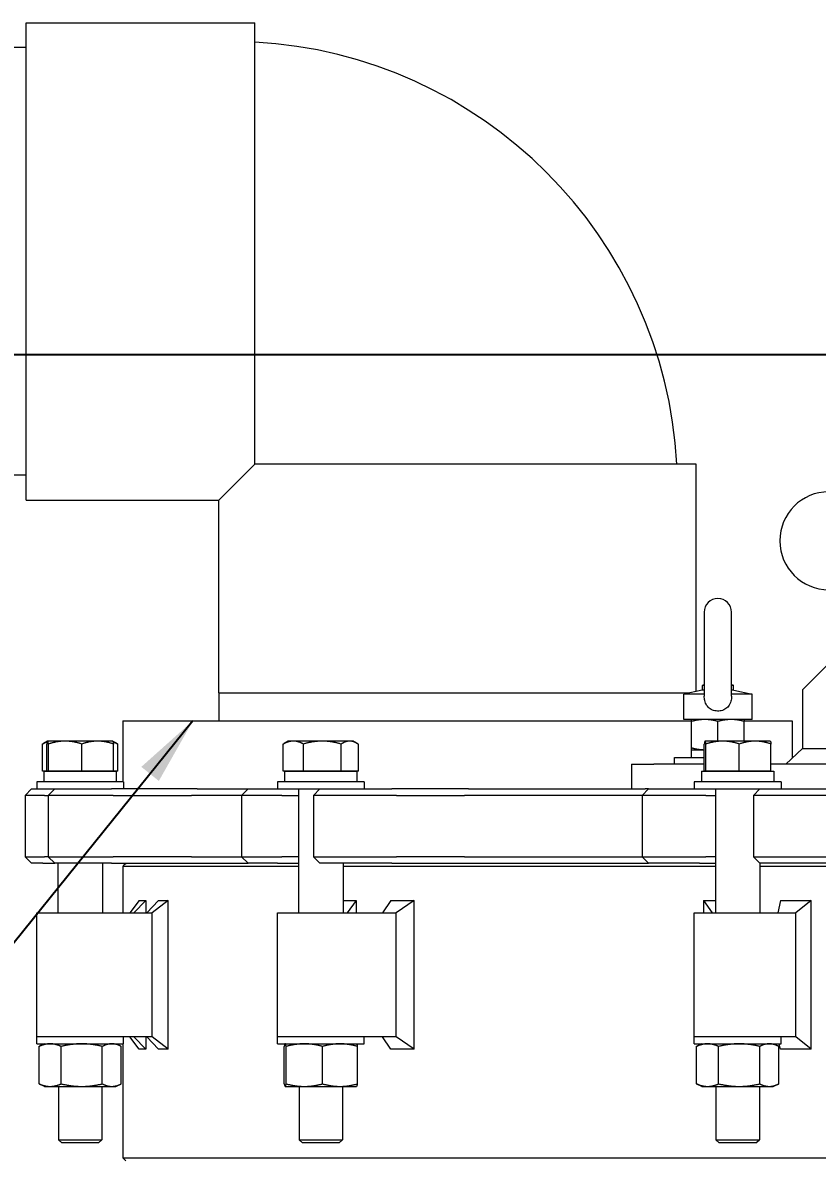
# Model space of a CAD drawing. Header units: inches. Extents: x 17 to 469, y 7 to 301.
# Drawn here: x 341.92 to 357.94, y 129.31 to 152.23 of the extents above; entities that cross this region are included whole.
import ezdxf

# ---------------------------------------------------------------- set-up
doc = ezdxf.new("R2010")
doc.units = ezdxf.units.IN
doc.header["$LTSCALE"] = 14
doc.header["$MEASUREMENT"] = 0
for name, color, linetype, lineweight in [('Dimension (ANSI)', 7, 'Continuous', 25), ('Symbol (ANSI)', 7, 'Continuous', 25), ('Visible (ANSI)', 7, 'Continuous', 50)]:
    doc.layers.add(name, color=color, linetype=linetype, lineweight=lineweight)
doc.styles.add('MEMCOR Medium', font='arial.ttf')
doc.dimstyles.new('Default (ANSI)', dxfattribs={"dimscale": 14, "dimtxt": 0.15, "dimasz": 0.098425, "dimexe": 0.125, "dimexo": 0.0625, "dimgap": 0.031496, "dimtad": 0, "dimtih": 1, "dimtoh": 1, "dimdec": 4, "dimrnd": 1e-08, "dimzin": 3, "dimdsep": 46, "dimlunit": 5, "dimtxsty": 'MEMCOR Medium', "dimcen": 0.09, "dimdle": 0.393701, "dimclrd": 256, "dimclre": 256, "dimclrt": 256, "dimadec": 0, "dimazin": 1, "dimtfac": 0.8, "dimtofl": 0, "dimtmove": 0, "dimatfit": 3, "dimfxl": 1, "dimfrac": 1, "dimtolj": 1, "dimtzin": 4, "dimlwd": -1, "dimlwe": -1, "dimarcsym": 0})
doc.dimstyles.new('Default (ANSI)$7', dxfattribs={"dimscale": 14, "dimtxt": 0.15, "dimasz": 0.098425, "dimexe": 0.125, "dimexo": 0.0625, "dimgap": 0.031496, "dimtad": 0, "dimtih": 1, "dimtoh": 1, "dimdec": 4, "dimrnd": 1e-08, "dimzin": 3, "dimdsep": 46, "dimlunit": 5, "dimtxsty": 'MEMCOR Medium', "dimcen": 0.09, "dimdle": 0.393701, "dimclrd": 256, "dimclre": 256, "dimclrt": 256, "dimadec": 0, "dimazin": 1, "dimtfac": 0.8, "dimtofl": 0, "dimtmove": 0, "dimatfit": 3, "dimfxl": 1, "dimfrac": 1, "dimtolj": 1, "dimtzin": 4, "dimlwd": -1, "dimlwe": -1, "dimarcsym": 0})

# ---------------------------------------------------------------- blocks, each defined once
blk = doc.blocks.new('*D18')
at = {"layer": 'Defpoints', "color": 0, "transparency": 16777216}
for p in [(360.768, 145.532), (302.851, 55.808), (347.261, 55.808)]:
    blk.add_point(p, dxfattribs=at)
at = {"layer": 'Dimension (ANSI)', "transparency": 16777216}
for p, q in [((359.893, 145.532), (301.101, 145.532)), ((302.851, 144.154), (302.851, 107.84)), ((302.851, 57.186), (302.851, 93.5)), ((346.386, 55.808), (301.101, 55.808))]:
    blk.add_line(p, q, dxfattribs=at)
for points in [[(302.622, 144.154), (303.081, 144.154), (302.851, 145.532)], [(302.622, 57.186), (303.081, 57.186), (302.851, 55.808)]]:
    blk.add_solid(points, dxfattribs=at)
at = {"layer": 'Dimension (ANSI)', "transparency": 16777216, "char_height": 2.1, "attachment_point": 5, "style": 'MEMCOR Medium'}
for s, insert in [('\\A1; \\fArial|b0|i0;\\H2.1000;89{\\H0.8x;\\S3#4;} in', (302.851, 102.827)), ('\\A1;[2279.0 mm]{\\P\\fArial|b0|i0;\\H2.1000;SHIPPING HEIGHT\\P\\fArial|b0|i0;\\H2.1000;REF.}', (302.851, 95.657))]:
    blk.add_mtext(s, dxfattribs=dict(at, insert=insert))

msp = doc.modelspace()

# ---------------------------------------------------------------- linework, layer by layer
at = {"layer": 'Visible (ANSI)', "linetype": 'Continuous', "lineweight": 18}
for p, q in [((341.98778, 142.6019), (341.98778, 152.2269)), ((341.98778, 152.2269), (346.59778, 152.2269)), ((346.59778, 143.3244), (346.59778, 152.2269)), ((341.98778, 151.7269), (319.06253, 151.7269)), ((345.87528, 142.6019), (346.59778, 143.3244)), ((355.50028, 143.3244), (346.59778, 143.3244)), ((355.50028, 138.74116), (355.50028, 143.3244)), ((341.98778, 143.1019), (319.06253, 143.1019)), ((341.98778, 142.6019), (345.87528, 142.6019)), ((345.87528, 138.7144), (345.87528, 142.6019)), ((357.64583, 138.7769), (360.1345, 141.2769)), ((355.66219, 140.34125), (355.66219, 138.64754)), ((356.21337, 138.64754), (356.21337, 140.34125)), ((345.87528, 138.7144), (355.37436, 138.7144)), ((345.87528, 138.7144), (345.87528, 138.1519)), ((345.87528, 138.7144), (355.37436, 138.7144)), ((355.61831, 138.76625), (355.2488, 138.68771)), ((355.66219, 138.68771), (355.2488, 138.68771)), ((355.2488, 138.1759), (355.2488, 138.68771)), ((355.66219, 138.76625), (355.61831, 138.76625)), ((355.63778, 138.8769), (355.62528, 138.8644)), ((355.66219, 138.8644), (355.62528, 138.8644)), ((355.62528, 138.76625), (355.62528, 138.8644)), ((355.63778, 138.8769), (355.66219, 138.8769)), ((356.21337, 138.8769), (356.23778, 138.8769)), ((356.25028, 138.8644), (356.21337, 138.8644)), ((356.25724, 138.76625), (356.21337, 138.76625)), ((356.62675, 138.68771), (356.21337, 138.68771)), ((356.23778, 138.8769), (356.25028, 138.8644)), ((356.25028, 138.76625), (356.25028, 138.8644)), ((356.25724, 138.76625), (356.62675, 138.68771)), ((356.62675, 138.1759), (356.62675, 138.68771)), ((357.64583, 138.7769), (357.64583, 137.5894)), ((343.93778, 138.1519), (355.40678, 138.1519)), ((343.93778, 138.1519), (343.93778, 136.91752)), ((356.62675, 138.1759), (355.2488, 138.1759)), ((355.40678, 137.6052), (355.40678, 138.13759)), ((355.93778, 137.74052), (355.93778, 138.13759)), ((356.46878, 138.1519), (357.43778, 138.1519)), ((356.46878, 137.74052), (356.46878, 138.13759)), ((357.43778, 138.1519), (357.43778, 137.39862)), ((342.3219, 137.13652), (342.3219, 137.68193)), ((342.42199, 137.74015), (342.33936, 137.69245)), ((342.40648, 137.13652), (342.40648, 137.68193)), ((342.42263, 137.74052), (342.42199, 137.74015)), ((342.42328, 137.74052), (342.42263, 137.74052)), ((342.77616, 137.74052), (342.42328, 137.74052)), ((342.44009, 137.13652), (342.44009, 137.68193)), ((343.43152, 137.74052), (342.77616, 137.74052)), ((343.11224, 137.13652), (343.11224, 137.68193)), ((343.73463, 137.74052), (343.43152, 137.74052)), ((343.73463, 137.74052), (343.73528, 137.74015)), ((343.73528, 137.74015), (343.81791, 137.69245)), ((343.75079, 137.13652), (343.75079, 137.68193)), ((343.83537, 137.13652), (343.83537, 137.68193)), ((347.17423, 137.13652), (347.17423, 137.68193)), ((347.27496, 137.74052), (347.19169, 137.69245)), ((347.37796, 137.74052), (347.27496, 137.74052)), ((347.96007, 137.74052), (347.37796, 137.74052)), ((347.5817, 137.13652), (347.5817, 137.68193)), ((348.51307, 137.74052), (347.96007, 137.74052)), ((348.33844, 137.13652), (348.33844, 137.68193)), ((348.58696, 137.74052), (348.51307, 137.74052)), ((348.58696, 137.74052), (348.67024, 137.69245)), ((348.6877, 137.13652), (348.6877, 137.68193)), ((355.40128, 137.5669), (355.66329, 137.5669)), ((355.40128, 137.5669), (355.40128, 137.52149)), ((355.66329, 137.13652), (355.66329, 137.68193)), ((355.67945, 137.74052), (355.6788, 137.74015)), ((355.68009, 137.74052), (355.67945, 137.74052)), ((356.03298, 137.74052), (355.68009, 137.74052)), ((355.6969, 137.13652), (355.6969, 137.68193)), ((356.68833, 137.74052), (356.03298, 137.74052)), ((356.36906, 137.13652), (356.36906, 137.68193)), ((356.99145, 137.74052), (356.68833, 137.74052)), ((356.99145, 137.74052), (356.99209, 137.74015)), ((357.00761, 137.13652), (357.00761, 137.68193)), ((357.30503, 137.2769), (357.64583, 137.5894)), ((357.64583, 137.5894), (360.20418, 137.5894)), ((355.06278, 137.4109), (355.66329, 137.4109)), ((355.06278, 137.2769), (355.06278, 137.4109)), ((342.40648, 137.13652), (342.3219, 137.13652)), ((342.34913, 137.13652), (343.80813, 137.13652)), ((342.34913, 137.13652), (342.34913, 136.91752)), ((342.42328, 137.13652), (342.40648, 137.13652)), ((342.42263, 137.13652), (342.42263, 137.13652)), ((342.44009, 137.13652), (342.42328, 137.13652)), ((342.77616, 137.13652), (342.44009, 137.13652)), ((343.11224, 137.13652), (342.77616, 137.13652)), ((343.43152, 137.13652), (343.11224, 137.13652)), ((343.75079, 137.13652), (343.43152, 137.13652)), ((343.73463, 137.13652), (343.73463, 137.13652)), ((343.83537, 137.13652), (343.75079, 137.13652)), ((343.80813, 137.13652), (343.80813, 136.91752)), ((347.37796, 137.13652), (347.17423, 137.13652)), ((347.20146, 137.13652), (348.66046, 137.13652)), ((347.20146, 137.13652), (347.20146, 136.91752)), ((347.27496, 137.13652), (347.27496, 137.13652)), ((347.5817, 137.13652), (347.37796, 137.13652)), ((347.96007, 137.13652), (347.5817, 137.13652)), ((348.33844, 137.13652), (347.96007, 137.13652)), ((348.51307, 137.13652), (348.33844, 137.13652)), ((348.6877, 137.13652), (348.51307, 137.13652)), ((348.58696, 137.13652), (348.58696, 137.13652)), ((348.66046, 137.13652), (348.66046, 136.91752)), ((354.19345, 137.2769), (354.6459, 137.2769)), ((354.19345, 137.2769), (354.19345, 136.7769)), ((355.66329, 137.2769), (354.6459, 137.2769)), ((355.60595, 137.13652), (357.06495, 137.13652)), ((355.60595, 137.13652), (355.60595, 136.91752)), ((355.68009, 137.13652), (355.66329, 137.13652)), ((355.67945, 137.13652), (355.67945, 137.13652)), ((355.6969, 137.13652), (355.68009, 137.13652)), ((356.03298, 137.13652), (355.6969, 137.13652)), ((356.36906, 137.13652), (356.03298, 137.13652)), ((356.68833, 137.13652), (356.36906, 137.13652)), ((357.00761, 137.13652), (356.68833, 137.13652)), ((356.99145, 137.13652), (356.99145, 137.13652)), ((360.12097, 137.2769), (357.00761, 137.2769)), ((357.06495, 137.13652), (357.06495, 136.91752)), ((343.95363, 136.91752), (342.20363, 136.91752)), ((342.20363, 136.91752), (342.20363, 136.7769)), ((343.95363, 136.91752), (343.95363, 136.7769)), ((348.80596, 136.91752), (347.05596, 136.91752)), ((347.05596, 136.91752), (347.05596, 136.7769)), ((348.80596, 136.91752), (348.80596, 136.7769)), ((357.21045, 136.91752), (355.46045, 136.91752)), ((355.46045, 136.91752), (355.46045, 136.7769)), ((357.21045, 136.91752), (357.21045, 136.7769)), ((342.09938, 136.7769), (341.96938, 136.6469)), ((341.99094, 136.6469), (341.96938, 136.6469)), ((341.96938, 136.6469), (341.96938, 135.4069)), ((342.0539, 136.6469), (341.99094, 136.6469)), ((342.36241, 136.6469), (342.0539, 136.6469)), ((342.09938, 136.7769), (342.11814, 136.7769)), ((342.11814, 136.7769), (342.18068, 136.7769)), ((342.18068, 136.7769), (342.20363, 136.7769)), ((342.20363, 136.7769), (342.56594, 136.7769)), ((342.36241, 136.6469), (342.43594, 136.6469)), ((342.56594, 136.7769), (342.43594, 136.6469)), ((342.44714, 136.6469), (342.43594, 136.6469)), ((342.43594, 136.6469), (342.43594, 135.4069)), ((342.53638, 136.6469), (342.44714, 136.6469)), ((343.74583, 136.6469), (342.53638, 136.6469)), ((342.56594, 136.7769), (342.57132, 136.7769)), ((342.57132, 136.7769), (342.65996, 136.7769)), ((342.65996, 136.7769), (343.71219, 136.7769)), ((344.69749, 136.7769), (343.71219, 136.7769)), ((343.74583, 136.6469), (344.73114, 136.6469)), ((345.44005, 136.7769), (344.69749, 136.7769)), ((344.73114, 136.6469), (345.32047, 136.6469)), ((346.33334, 136.6469), (345.32047, 136.6469)), ((345.44005, 136.7769), (346.46334, 136.7769)), ((346.46334, 136.7769), (346.33334, 136.6469)), ((346.58928, 136.6469), (346.33334, 136.6469)), ((346.33334, 136.6469), (346.33334, 135.4069)), ((346.46334, 136.7769), (346.68601, 136.7769)), ((346.78757, 136.6469), (346.58928, 136.6469)), ((346.68601, 136.7769), (346.88299, 136.7769)), ((347.14784, 136.6469), (346.78757, 136.6469)), ((346.88299, 136.7769), (347.05591, 136.7769)), ((347.05596, 136.7769), (347.05591, 136.7769)), ((347.05596, 136.7769), (347.91172, 136.7769)), ((347.14784, 136.6469), (347.48346, 136.6469)), ((347.48346, 136.7769), (347.48346, 134.2769)), ((347.91172, 136.7769), (347.78172, 136.6469)), ((347.86192, 136.6469), (347.78172, 136.6469)), ((347.78172, 136.6469), (347.78172, 135.4069)), ((348.07945, 136.6469), (347.86192, 136.6469)), ((347.91172, 136.7769), (347.95022, 136.7769)), ((347.95022, 136.7769), (348.1663, 136.7769)), ((349.45466, 136.6469), (348.07945, 136.6469)), ((348.1663, 136.7769), (349.36274, 136.7769)), ((350.08404, 136.7769), (349.36274, 136.7769)), ((349.45466, 136.6469), (350.17596, 136.6469)), ((350.90781, 136.7769), (350.08404, 136.7769)), ((350.17596, 136.6469), (350.82975, 136.6469)), ((354.4096, 136.6469), (350.82975, 136.6469)), ((350.90781, 136.7769), (354.47186, 136.7769)), ((354.5396, 136.7769), (354.4096, 136.6469)), ((355.09927, 136.6469), (354.4096, 136.6469)), ((354.4096, 136.6469), (354.4096, 135.4069)), ((354.5396, 136.7769), (354.47186, 136.7769)), ((354.5396, 136.7769), (355.13962, 136.7769)), ((355.37976, 136.6469), (355.09927, 136.6469)), ((355.13962, 136.7769), (355.41824, 136.7769)), ((355.69525, 136.6469), (355.37976, 136.6469)), ((355.41824, 136.7769), (355.56968, 136.7769)), ((355.56975, 136.7769), (355.56968, 136.7769)), ((355.56975, 136.7769), (356.78266, 136.7769)), ((355.69525, 136.6469), (355.88795, 136.6469)), ((355.88795, 136.7769), (355.88795, 134.2769)), ((356.78266, 136.7769), (356.65266, 136.6469)), ((356.84735, 136.6469), (356.65266, 136.6469)), ((356.65266, 136.6469), (356.65266, 135.4069)), ((356.78266, 136.7769), (356.87611, 136.7769)), ((357.13488, 136.6469), (356.84735, 136.6469)), ((356.87611, 136.7769), (357.16173, 136.7769)), ((358.30737, 136.6469), (357.13488, 136.6469)), ((357.16173, 136.7769), (358.1818, 136.7769)), ((341.96938, 135.4069), (341.99094, 135.4069)), ((342.09938, 135.2769), (341.96938, 135.4069)), ((341.99094, 135.4069), (342.0539, 135.4069)), ((342.0539, 135.4069), (342.36241, 135.4069)), ((342.11814, 135.2769), (342.09938, 135.2769)), ((342.18068, 135.2769), (342.11814, 135.2769)), ((342.32877, 135.2769), (342.18068, 135.2769)), ((342.32877, 135.2769), (342.56594, 135.2769)), ((342.43594, 135.4069), (342.36241, 135.4069)), ((342.43594, 135.4069), (342.44714, 135.4069)), ((342.56594, 135.2769), (342.43594, 135.4069)), ((342.44714, 135.4069), (342.53638, 135.4069)), ((342.53638, 135.4069), (343.74583, 135.4069)), ((342.57132, 135.2769), (342.56594, 135.2769)), ((342.65996, 135.2769), (342.57132, 135.2769)), ((342.63113, 135.2769), (342.63113, 134.2769)), ((343.71219, 135.2769), (342.65996, 135.2769)), ((343.52613, 135.2769), (343.52613, 134.2769)), ((343.71219, 135.2769), (344.69749, 135.2769)), ((344.73114, 135.4069), (343.74583, 135.4069)), ((344.69749, 135.2769), (345.27018, 135.2769)), ((345.32047, 135.4069), (344.73114, 135.4069)), ((345.27018, 135.2769), (346.46334, 135.2769)), ((345.32047, 135.4069), (346.33334, 135.4069)), ((346.33334, 135.4069), (346.58928, 135.4069)), ((346.46334, 135.2769), (346.33334, 135.4069)), ((346.68601, 135.2769), (346.46334, 135.2769)), ((346.58928, 135.4069), (346.78757, 135.4069)), ((346.88299, 135.2769), (346.68601, 135.2769)), ((346.78757, 135.4069), (347.14784, 135.4069)), ((347.05591, 135.2769), (346.88299, 135.2769)), ((347.05591, 135.2769), (347.48346, 135.2769)), ((347.48346, 135.4069), (347.14784, 135.4069)), ((347.78172, 135.4069), (347.86192, 135.4069)), ((347.91172, 135.2769), (347.78172, 135.4069)), ((347.86192, 135.4069), (348.07945, 135.4069)), ((347.95022, 135.2769), (347.91172, 135.2769)), ((348.1663, 135.2769), (347.95022, 135.2769)), ((348.07945, 135.4069), (349.45466, 135.4069)), ((349.36274, 135.2769), (348.1663, 135.2769)), ((348.37846, 135.2769), (348.37846, 134.2769)), ((349.36274, 135.2769), (350.08404, 135.2769)), ((350.17596, 135.4069), (349.45466, 135.4069)), ((350.08404, 135.2769), (350.64494, 135.2769)), ((350.82975, 135.4069), (350.17596, 135.4069)), ((350.64494, 135.2769), (354.5396, 135.2769)), ((350.82975, 135.4069), (354.4096, 135.4069)), ((354.4096, 135.4069), (355.09927, 135.4069)), ((354.5396, 135.2769), (354.4096, 135.4069)), ((355.13962, 135.2769), (354.5396, 135.2769)), ((355.09927, 135.4069), (355.37976, 135.4069)), ((355.41824, 135.2769), (355.13962, 135.2769)), ((355.37976, 135.4069), (355.69525, 135.4069)), ((355.56968, 135.2769), (355.41824, 135.2769)), ((355.56968, 135.2769), (355.88795, 135.2769)), ((355.88795, 135.4069), (355.69525, 135.4069)), ((356.65266, 135.4069), (356.84735, 135.4069)), ((356.78266, 135.2769), (356.65266, 135.4069)), ((356.87611, 135.2769), (356.78266, 135.2769)), ((356.78295, 135.2769), (356.78295, 134.2769)), ((356.84735, 135.4069), (357.13488, 135.4069)), ((357.16173, 135.2769), (356.87611, 135.2769)), ((357.13488, 135.4069), (358.30737, 135.4069)), ((358.1818, 135.2769), (357.16173, 135.2769)), ((347.48346, 135.2144), (343.93757, 135.2144)), ((343.93757, 135.2144), (343.93757, 134.2769)), ((355.88795, 135.2144), (348.37846, 135.2144)), ((365.59261, 135.2144), (356.78295, 135.2144)), ((344.2697, 134.52663), (344.07874, 134.2769)), ((344.40459, 134.52663), (344.16156, 134.2769)), ((344.2697, 134.52663), (344.40459, 134.52663)), ((344.40459, 134.52663), (344.40459, 134.2769)), ((344.65972, 134.52663), (344.42038, 134.2769)), ((344.85191, 134.52663), (344.53167, 134.2769)), ((344.65972, 134.52663), (344.85191, 134.52663)), ((344.85191, 131.52716), (344.85191, 134.52663)), ((348.37846, 134.52663), (348.64651, 134.52663)), ((348.64651, 134.52663), (348.4649, 134.2769)), ((348.64651, 134.52663), (348.64651, 134.2769)), ((349.34352, 134.52663), (349.17201, 134.2769)), ((349.34352, 134.52663), (349.8113, 134.52663)), ((349.8113, 134.52663), (349.4476, 134.2769)), ((349.8113, 131.52716), (349.8113, 134.52663)), ((355.64619, 134.52663), (355.64619, 134.2769)), ((355.64619, 134.52663), (355.88795, 134.52663)), ((355.64619, 134.52663), (355.81892, 134.2769)), ((357.20099, 134.52663), (357.14325, 134.2769)), ((357.20099, 134.52663), (357.819, 134.52663)), ((357.819, 134.52663), (357.50929, 134.2769)), ((357.819, 131.52716), (357.819, 134.52663)), ((342.20363, 134.2769), (343.3051, 134.2769)), ((342.20363, 131.7769), (342.20363, 134.2769)), ((343.3051, 134.2769), (344.53167, 134.2769)), ((344.53167, 131.7769), (344.53167, 134.2769)), ((347.05596, 134.2769), (348.54968, 134.2769)), ((347.05596, 131.7769), (347.05596, 134.2769)), ((348.54968, 134.2769), (349.4476, 134.2769)), ((349.4476, 131.7769), (349.4476, 134.2769)), ((355.46045, 134.2769), (357.18063, 134.2769)), ((355.46045, 131.7769), (355.46045, 134.2769)), ((357.18063, 134.2769), (357.50929, 134.2769)), ((357.50929, 131.7769), (357.50929, 134.2769)), ((343.3051, 131.7769), (342.20363, 131.7769)), ((343.3051, 131.7769), (342.20363, 131.7769)), ((342.20363, 131.63627), (342.20363, 131.7769)), ((342.20363, 131.63627), (343.95363, 131.63627)), ((342.24922, 130.82914), (342.24922, 131.5844)), ((342.35963, 131.63627), (342.26836, 131.59371)), ((342.69583, 130.82914), (342.69583, 131.5844)), ((344.53167, 131.7769), (343.3051, 131.7769)), ((343.52524, 130.82914), (343.52524, 131.5844)), ((343.79763, 131.63627), (343.88891, 131.59371)), ((343.90805, 130.82914), (343.90805, 131.5844)), ((343.93757, 131.63627), (343.93757, 129.3394)), ((343.95363, 131.63627), (343.95363, 131.7769)), ((344.2697, 131.52716), (344.07874, 131.7769)), ((344.40459, 131.52716), (344.16156, 131.7769)), ((344.40459, 131.7769), (344.40459, 131.52716)), ((344.65972, 131.52716), (344.42038, 131.7769)), ((344.85191, 131.52716), (344.53167, 131.7769)), ((348.54968, 131.7769), (347.05596, 131.7769)), ((348.54968, 131.7769), (347.05596, 131.7769)), ((347.05596, 131.63627), (347.05596, 131.7769)), ((347.05596, 131.63627), (348.80596, 131.63627)), ((347.19425, 130.82914), (347.19425, 131.5844)), ((347.21196, 131.63627), (347.21126, 131.63594)), ((347.23109, 130.82914), (347.23109, 131.5844)), ((347.9678, 130.82914), (347.9678, 131.5844)), ((349.4476, 131.7769), (348.54968, 131.7769)), ((348.64996, 131.63627), (348.65067, 131.63594)), ((348.66767, 130.82914), (348.66767, 131.5844)), ((348.80596, 131.63627), (348.80596, 131.7769)), ((349.34352, 131.52716), (349.17201, 131.7769)), ((349.8113, 131.52716), (349.4476, 131.7769)), ((357.18063, 131.7769), (355.46045, 131.7769)), ((357.18063, 131.7769), (355.46045, 131.7769)), ((355.46045, 131.63627), (355.46045, 131.7769)), ((355.46045, 131.63627), (357.21045, 131.63627)), ((355.50604, 130.82914), (355.50604, 131.5844)), ((355.61645, 131.63627), (355.52518, 131.59371)), ((355.95264, 130.82914), (355.95264, 131.5844)), ((356.78205, 130.82914), (356.78205, 131.5844)), ((357.05445, 131.63627), (357.14572, 131.59371)), ((357.16486, 130.82914), (357.16486, 131.5844)), ((357.20099, 131.52716), (357.17576, 131.63627)), ((357.50929, 131.7769), (357.18063, 131.7769)), ((357.21045, 131.63627), (357.21045, 131.7769)), ((357.819, 131.52716), (357.50929, 131.7769)), ((344.40459, 131.52716), (344.2697, 131.52716)), ((344.85191, 131.52716), (344.65972, 131.52716)), ((349.8113, 131.52716), (349.34352, 131.52716)), ((357.819, 131.52716), (357.20099, 131.52716)), ((342.35963, 130.77727), (342.26836, 130.81983)), ((342.35963, 130.77727), (342.47253, 130.77727)), ((342.47253, 130.77727), (343.11054, 130.77727)), ((342.64113, 130.77727), (342.64113, 129.70264)), ((343.11054, 130.77727), (343.71664, 130.77727)), ((343.51613, 130.77727), (343.51613, 129.70264)), ((343.71664, 130.77727), (343.79763, 130.77727)), ((343.79763, 130.77727), (343.88891, 130.81983)), ((347.21196, 130.77727), (347.21126, 130.7776)), ((347.21196, 130.77727), (347.21267, 130.77727)), ((347.21267, 130.77727), (347.59945, 130.77727)), ((347.49346, 130.77727), (347.49346, 129.70264)), ((347.59945, 130.77727), (348.31774, 130.77727)), ((348.31774, 130.77727), (348.64996, 130.77727)), ((348.36846, 130.77727), (348.36846, 129.70264)), ((348.64996, 130.77727), (348.65067, 130.7776)), ((355.61645, 130.77727), (355.52518, 130.81983)), ((355.61645, 130.77727), (355.72934, 130.77727)), ((355.72934, 130.77727), (356.36735, 130.77727)), ((355.89795, 130.77727), (355.89795, 129.70264)), ((356.36735, 130.77727), (356.97346, 130.77727)), ((356.77295, 130.77727), (356.77295, 129.70264)), ((356.97346, 130.77727), (357.05445, 130.77727)), ((357.05445, 130.77727), (357.14572, 130.81983)), ((342.64113, 129.70264), (343.51613, 129.70264)), ((342.7093, 129.63652), (342.64113, 129.70264)), ((343.44797, 129.63652), (342.7093, 129.63652)), ((343.44797, 129.63652), (343.51613, 129.70264)), ((347.49346, 129.70264), (348.36846, 129.70264)), ((347.56163, 129.63652), (347.49346, 129.70264)), ((348.3003, 129.63652), (347.56163, 129.63652)), ((348.3003, 129.63652), (348.36846, 129.70264)), ((355.89795, 129.70264), (356.77295, 129.70264)), ((355.96611, 129.63652), (355.89795, 129.70264)), ((356.70479, 129.63652), (355.96611, 129.63652)), ((356.70479, 129.63652), (356.77295, 129.70264)), ((343.93757, 129.3394), (376.41401, 129.3394))]:
    msp.add_line(p, q, dxfattribs=at)
for centre, radius, start, end in [((346.09778, 142.8244), 9.0275, 3.175027, 86.824973), ((358.17447, 141.77996), 0.98901, 90, 270), ((355.93778, 140.34125), 0.27559, 0, 180)]:
    msp.add_arc(centre, radius, start, end, dxfattribs=at)
msp.add_ellipse((355.93778, 137.52149), major_axis=(0, -3.04264), ratio=0.17632698, start_param=4.71238898, end_param=4.74874368, dxfattribs=at)
msp.add_open_spline([(356.21338, 138.64754), (356.21339, 138.61247), (356.20957, 138.57757), (356.18962, 138.50525), (356.17305, 138.47327), (356.13213, 138.42031), (356.10654, 138.39823), (356.0475, 138.36471), (356.01475, 138.35369), (355.94585, 138.34352), (355.91029, 138.34468), (355.84176, 138.35951), (355.80943, 138.37306), (355.75287, 138.41145), (355.72929, 138.43551), (355.6922, 138.49245), (355.67952, 138.52404), (355.66502, 138.58713), (355.66217, 138.61729), (355.66218, 138.64754)], degree=3, knots=[0.10227365, 0.10227365, 0.10227365, 0.10227365, 0.37029726, 0.37029726, 0.67885151, 0.67885151, 0.99389788, 0.99389788, 1.30997279, 1.30997279, 1.63188012, 1.63188012, 1.95365916, 1.95365916, 2.26899107, 2.26899107, 2.58505597, 2.58505597, 2.86006216, 2.86006216, 2.86006216, 2.86006216], dxfattribs=at)
for points, weights in [([(355.40678, 138.13759), (355.40678, 138.1759), (355.40678, 138.1759)], [1, 1.0379548493, 1]), ([(355.67228, 138.1759), (355.54906, 138.1759), (355.40678, 138.13759)], [1, 1.0379548493, 1]), ([(355.93778, 138.13759), (355.7955, 138.1759), (355.67228, 138.1759)], [1, 1.0379548493, 1]), ([(356.20328, 138.1759), (356.08006, 138.1759), (355.93778, 138.13759)], [1, 1.0379548493, 1]), ([(356.46878, 138.13759), (356.3265, 138.1759), (356.20328, 138.1759)], [1, 1.0379548493, 1]), ([(356.46878, 138.1759), (356.46878, 138.1759), (356.46878, 138.13759)], [1, 1.0379548493, 1]), ([(342.41408, 137.72205), (342.3702, 137.70786), (342.3219, 137.68193)], [1.01863942066, 1.01644474912, 1]), ([(342.3219, 137.68193), (342.33073, 137.68747), (342.33936, 137.69245)], [1, 1.00346535316, 1.00629791907]), ([(342.42328, 137.74052), (342.41548, 137.74052), (342.40648, 137.68193)], [1, 1.0379548493, 1]), ([(342.44009, 137.68193), (342.43108, 137.74052), (342.42328, 137.74052)], [1, 1.0379548493, 1]), ([(342.77616, 137.74052), (342.62019, 137.74052), (342.44009, 137.68193)], [1, 1.0379548493, 1]), ([(343.11224, 137.68193), (342.93214, 137.74052), (342.77616, 137.74052)], [1, 1.0379548493, 1]), ([(343.43152, 137.74052), (343.28334, 137.74052), (343.11224, 137.68193)], [1, 1.0379548493, 1]), ([(343.75079, 137.68193), (343.57969, 137.74052), (343.43152, 137.74052)], [1, 1.0379548493, 1]), ([(343.73528, 137.74015), (343.74248, 137.73599), (343.75079, 137.68193)], [1.00559007881, 1.03491660113, 1]), ([(343.83537, 137.68193), (343.78603, 137.71283), (343.74179, 137.72716)], [1, 1.01965956375, 1.01895290532]), ([(347.37796, 137.74052), (347.28341, 137.74052), (347.17423, 137.68193)], [1, 1.0379548493, 1]), ([(347.17423, 137.68193), (347.18307, 137.68747), (347.19169, 137.69245)], [1, 1.00346535316, 1.00629791907]), ([(347.5817, 137.68193), (347.47252, 137.74052), (347.37796, 137.74052)], [1, 1.0379548493, 1]), ([(347.96007, 137.74052), (347.78447, 137.74052), (347.5817, 137.68193)], [1, 1.0379548493, 1]), ([(348.33844, 137.68193), (348.13567, 137.74052), (347.96007, 137.74052)], [1, 1.0379548493, 1]), ([(348.51307, 137.74052), (348.43202, 137.74052), (348.33844, 137.68193)], [1, 1.0379548493, 1]), ([(348.6877, 137.68193), (348.59412, 137.74052), (348.51307, 137.74052)], [1, 1.0379548493, 1]), ([(355.40678, 137.5669), (355.40678, 137.5669), (355.40678, 137.6052)], [1, 1.0379548493, 1]), ([(355.40678, 137.6052), (355.54423, 137.5682), (355.66329, 137.56694)], [1, 1.03661941921, 1.00257688677]), ([(355.68009, 137.74052), (355.67229, 137.74052), (355.66329, 137.68193)], [1, 1.0379548493, 1]), ([(355.6969, 137.68193), (355.68789, 137.74052), (355.68009, 137.74052)], [1, 1.0379548493, 1]), ([(356.03298, 137.74052), (355.877, 137.74052), (355.6969, 137.68193)], [1, 1.0379548493, 1]), ([(356.36906, 137.68193), (356.18895, 137.74052), (356.03298, 137.74052)], [1, 1.0379548493, 1]), ([(356.68833, 137.74052), (356.54016, 137.74052), (356.36906, 137.68193)], [1, 1.0379548493, 1]), ([(357.00761, 137.68193), (356.83651, 137.74052), (356.68833, 137.74052)], [1, 1.0379548493, 1]), ([(356.99209, 137.74015), (356.9993, 137.73599), (357.00761, 137.68193)], [1.00559007881, 1.03491660113, 1]), ([(342.47253, 131.63627), (342.36889, 131.63627), (342.24922, 131.5844)], [1, 1.0379548493, 1]), ([(342.24922, 131.5844), (342.25891, 131.5893), (342.26836, 131.59371)], [1, 1.00346535316, 1.00629791907]), ([(342.69583, 131.5844), (342.57616, 131.63627), (342.47253, 131.63627)], [1, 1.0379548493, 1]), ([(343.11054, 131.63627), (342.91807, 131.63627), (342.69583, 131.5844)], [1, 1.0379548493, 1]), ([(343.52524, 131.5844), (343.303, 131.63627), (343.11054, 131.63627)], [1, 1.0379548493, 1]), ([(343.71664, 131.63627), (343.62781, 131.63627), (343.52524, 131.5844)], [1, 1.0379548493, 1]), ([(343.90805, 131.5844), (343.80547, 131.63627), (343.71664, 131.63627)], [1, 1.0379548493, 1]), ([(347.21267, 131.63627), (347.20412, 131.63627), (347.19425, 131.5844)], [1, 1.0379548493, 1]), ([(347.23109, 131.5844), (347.22122, 131.63627), (347.21267, 131.63627)], [1, 1.0379548493, 1]), ([(347.59945, 131.63627), (347.42849, 131.63627), (347.23109, 131.5844)], [1, 1.0379548493, 1]), ([(347.9678, 131.5844), (347.7704, 131.63627), (347.59945, 131.63627)], [1, 1.0379548493, 1]), ([(348.31774, 131.63627), (348.15533, 131.63627), (347.9678, 131.5844)], [1, 1.0379548493, 1]), ([(348.66767, 131.5844), (348.48014, 131.63627), (348.31774, 131.63627)], [1, 1.0379548493, 1]), ([(348.65067, 131.63594), (348.65857, 131.63226), (348.66767, 131.5844)], [1.00559007881, 1.03491660113, 1]), ([(355.72934, 131.63627), (355.6257, 131.63627), (355.50604, 131.5844)], [1, 1.0379548493, 1]), ([(355.50604, 131.5844), (355.51572, 131.5893), (355.52518, 131.59371)], [1, 1.00346535316, 1.00629791907]), ([(355.95264, 131.5844), (355.83297, 131.63627), (355.72934, 131.63627)], [1, 1.0379548493, 1]), ([(356.36735, 131.63627), (356.17488, 131.63627), (355.95264, 131.5844)], [1, 1.0379548493, 1]), ([(356.78205, 131.5844), (356.55981, 131.63627), (356.36735, 131.63627)], [1, 1.0379548493, 1]), ([(356.97346, 131.63627), (356.88463, 131.63627), (356.78205, 131.5844)], [1, 1.0379548493, 1]), ([(357.16486, 131.5844), (357.06229, 131.63627), (356.97346, 131.63627)], [1, 1.0379548493, 1]), ([(342.24922, 130.82914), (342.36889, 130.77727), (342.47253, 130.77727)], [1, 1.0379548493, 1]), ([(342.26836, 130.81983), (342.25891, 130.82424), (342.24922, 130.82914)], [1.00629791907, 1.00346535316, 1]), ([(342.47253, 130.77727), (342.57616, 130.77727), (342.69583, 130.82914)], [1, 1.0379548493, 1]), ([(342.69583, 130.82914), (342.91807, 130.77727), (343.11054, 130.77727)], [1, 1.0379548493, 1]), ([(343.11054, 130.77727), (343.303, 130.77727), (343.52524, 130.82914)], [1, 1.0379548493, 1]), ([(343.52524, 130.82914), (343.62781, 130.77727), (343.71664, 130.77727)], [1, 1.0379548493, 1]), ([(343.71664, 130.77727), (343.80547, 130.77727), (343.90805, 130.82914)], [1, 1.0379548493, 1]), ([(347.19425, 130.82914), (347.20412, 130.77727), (347.21267, 130.77727)], [1, 1.0379548493, 1]), ([(347.21267, 130.77727), (347.22122, 130.77727), (347.23109, 130.82914)], [1, 1.0379548493, 1]), ([(347.23109, 130.82914), (347.42849, 130.77727), (347.59945, 130.77727)], [1, 1.0379548493, 1]), ([(347.59945, 130.77727), (347.7704, 130.77727), (347.9678, 130.82914)], [1, 1.0379548493, 1]), ([(347.9678, 130.82914), (348.15533, 130.77727), (348.31774, 130.77727)], [1, 1.0379548493, 1]), ([(348.31774, 130.77727), (348.48014, 130.77727), (348.66767, 130.82914)], [1, 1.0379548493, 1]), ([(348.66767, 130.82914), (348.65857, 130.78128), (348.65067, 130.7776)], [1, 1.03491660113, 1.00559007881]), ([(355.52518, 130.81983), (355.51572, 130.82424), (355.50604, 130.82914)], [1.00629791907, 1.00346535316, 1]), ([(355.50604, 130.82914), (355.6257, 130.77727), (355.72934, 130.77727)], [1, 1.0379548493, 1]), ([(355.72934, 130.77727), (355.83297, 130.77727), (355.95264, 130.82914)], [1, 1.0379548493, 1]), ([(355.95264, 130.82914), (356.17488, 130.77727), (356.36735, 130.77727)], [1, 1.0379548493, 1]), ([(356.36735, 130.77727), (356.55981, 130.77727), (356.78205, 130.82914)], [1, 1.0379548493, 1]), ([(356.78205, 130.82914), (356.88463, 130.77727), (356.97346, 130.77727)], [1, 1.0379548493, 1]), ([(356.97346, 130.77727), (357.06229, 130.77727), (357.16486, 130.82914)], [1, 1.0379548493, 1])]:
    msp.add_rational_spline(points, weights, degree=2, dxfattribs=at)
for points in [[(344.00015, 135.2769), (343.97927, 135.25606), (343.95841, 135.23522), (343.93757, 135.2144)], [(343.93757, 129.3394), (343.95841, 129.31857), (343.97927, 129.29773), (344.00015, 129.2769)]]:
    msp.add_open_spline(points, degree=3, dxfattribs=at)

# ---------------------------------------------------------------- dimensions: what is measured, and where the dimension line sits
at = {"layer": 'Dimension (ANSI)'}
dim = msp.add_linear_dim(base=(302.85138, 55.8079), p1=(360.76778, 145.5319), p2=(347.26083, 55.8079), angle=90, text=' \\fArial|b0|i0;\\H2.1000;<> in\\X[2279.0 mm]{\\P\\fArial|b0|i0;\\H2.1000;SHIPPING HEIGHT\\P\\fArial|b0|i0;\\H2.1000;REF.}', dimstyle='Default (ANSI)', override={"dimgap": 0.031496, "dimdec": 4, "dimpost": '', "dimtol": 0, "dimlim": 0, "dimtp": 0, "dimtm": 0, "dimtdec": 2, "dimatfit": 1}, dxfattribs=at)
dim.commit()
dim.dimension.update_dxf_attribs({"geometry": '*D18', "text_midpoint": (302.85138, 100.6699), "dimtype": 160})

# ---------------------------------------------------------------- leaders
at = {"layer": 'Symbol (ANSI)', "annotation_type": 0, "has_hookline": 1, "hookline_direction": 1, "text_width": 19.33404}
msp.add_leader([(345.35383, 138.1519), (336.62905, 127.33434), (335.2511, 127.33434)], dimstyle='Default (ANSI)$7', override={"dimtad": 0}, dxfattribs=at)

doc.saveas('drawing.dxf')
